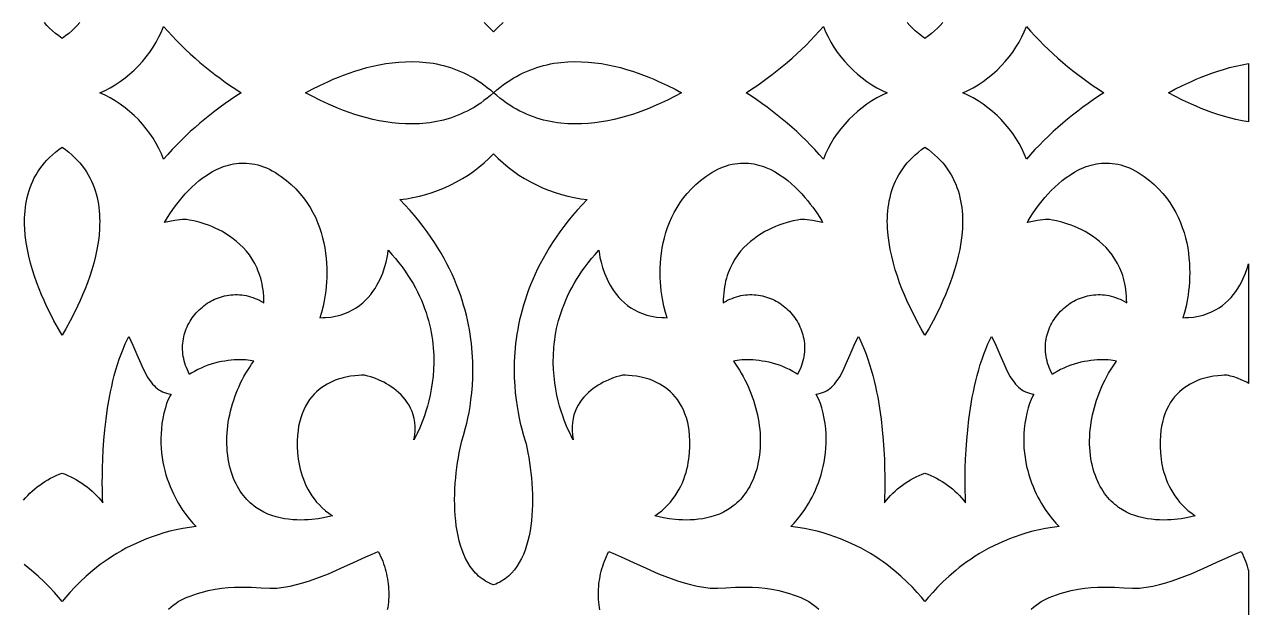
# Model space of a CAD drawing. Extents: x -350 to 350, y -780 to 780.
# Drawn here: x -3.5 to 110, y -47.7 to 6.3 of the extents above; entities that cross this region are included whole.
import ezdxf

# ---------------------------------------------------------------- set-up
doc = ezdxf.new("R2010")
doc.units = 0
doc.layers.add('LAYER_1', color=18, linetype='CONTINUOUS')

msp = doc.modelspace()

# ---------------------------------------------------------------- linework, layer by layer
at = {"layer": 'LAYER_1'}
for points in [[(1.64, 6.5), (1.41, 6.24), (1.16, 5.99), (0.9, 5.74), (0.62, 5.5), (0.32, 5.27), (0, 5.04), (-0.32, 5.27), (-0.62, 5.5), (-0.9, 5.74), (-1.16, 5.99), (-1.41, 6.24), (-1.64, 6.5)], [(40.88, 6.5), (40.43, 6.09), (40, 5.66), (39.57, 6.09), (39.12, 6.5)], [(81.65, 6.5), (81.41, 6.24), (81.17, 5.99), (80.9, 5.74), (80.62, 5.5), (80.32, 5.27), (80, 5.04), (79.68, 5.27), (79.39, 5.5), (79.1, 5.74), (78.84, 5.99), (78.59, 6.24), (78.36, 6.5)], [(-3.58, -37.76), (-3.39, -37.54), (-3.19, -37.32), (-2.98, -37.11), (-2.77, -36.91), (-2.54, -36.71), (-2.31, -36.53), (-2.08, -36.35), (-1.83, -36.18), (-1.59, -36.02), (-1.33, -35.86), (-1.07, -35.72), (-0.81, -35.59), (-0.54, -35.47), (-0.27, -35.36), (0, -35.25), (0.27, -35.36), (0.54, -35.47), (0.81, -35.59), (1.07, -35.72), (1.33, -35.86), (1.59, -36.02), (1.83, -36.18), (2.08, -36.35), (2.31, -36.53), (2.54, -36.71), (2.77, -36.91), (2.98, -37.11), (3.19, -37.32), (3.39, -37.54), (3.58, -37.76), (3.76, -37.99), (3.75, -37.59), (3.73, -36.74), (3.72, -36.16), (3.73, -35.5), (3.74, -34.76), (3.77, -33.96), (3.81, -33.09), (3.87, -32.18), (3.96, -31.23), (4.07, -30.25), (4.21, -29.24), (4.39, -28.22), (4.49, -27.71), (4.6, -27.21), (4.71, -26.7), (4.84, -26.19), (4.98, -25.69), (5.13, -25.19), (5.29, -24.7), (5.46, -24.22), (5.65, -23.75), (5.84, -23.28), (6.05, -22.83), (6.17, -22.59), (6.37, -22.98), (6.57, -23.39), (6.93, -24.24), (7.3, -25.1), (7.49, -25.52), (7.69, -25.93), (7.9, -26.31), (8.14, -26.67), (8.26, -26.83), (8.39, -26.99), (8.53, -27.14), (8.67, -27.28), (8.82, -27.4), (8.98, -27.52), (9.14, -27.62), (9.32, -27.71), (9.5, -27.79), (9.69, -27.85), (9.89, -27.89), (10.11, -27.92), (10.01, -28.09), (9.84, -28.44), (9.69, -28.81), (9.57, -29.2), (9.44, -29.69), (9.34, -30.18), (9.26, -30.66), (9.2, -31.13), (9.17, -31.6), (9.15, -32.05), (9.16, -32.5), (9.18, -32.94), (9.22, -33.38), (9.27, -33.8), (9.34, -34.22), (9.43, -34.62), (9.52, -35.01), (9.63, -35.4), (9.75, -35.77), (9.88, -36.14), (10.02, -36.49), (10.16, -36.83), (10.32, -37.16), (10.47, -37.47), (10.64, -37.78), (10.8, -38.07), (11.14, -38.61), (11.48, -39.09), (11.81, -39.52), (12.13, -39.89), (12.43, -40.19), (11.8, -40.28), (11.18, -40.38), (10.58, -40.5), (10, -40.64), (9.43, -40.79), (8.89, -40.96), (8.35, -41.14), (7.83, -41.34), (7.33, -41.54), (6.85, -41.76), (6.38, -41.98), (5.92, -42.21), (5.49, -42.45), (5.06, -42.7), (4.66, -42.95), (4.26, -43.21), (3.89, -43.47), (3.53, -43.73), (3.18, -44), (2.85, -44.26), (2.23, -44.79), (1.67, -45.31), (1.17, -45.82), (0.72, -46.3), (0.33, -46.75), (0, -47.16), (-0.33, -46.75), (-0.72, -46.3), (-1.17, -45.82), (-1.67, -45.31), (-2.23, -44.79), (-2.85, -44.26), (-3.18, -44), (-3.53, -43.73)], [(9.85, -47.86), (10.07, -47.67), (10.3, -47.49), (10.53, -47.32), (10.76, -47.16), (11.01, -47.02), (11.26, -46.89), (11.51, -46.78), (11.86, -46.64), (12.21, -46.52), (12.55, -46.41), (12.89, -46.3), (13.22, -46.22), (13.55, -46.14), (14.19, -46.01), (14.82, -45.92), (15.41, -45.86), (15.99, -45.82), (16.54, -45.81), (17.06, -45.82), (17.56, -45.83), (18.47, -45.88), (19.25, -45.91), (19.59, -45.91), (19.9, -45.9), (20.52, -45.82), (21.13, -45.71), (21.73, -45.58), (22.33, -45.41), (22.93, -45.23), (23.52, -45.02), (24.11, -44.8), (24.69, -44.57), (25.85, -44.06), (27.01, -43.54), (28.16, -43.02), (28.74, -42.77), (29.31, -42.52), (29.43, -42.74), (29.53, -42.97), (29.63, -43.19), (29.72, -43.42), (29.8, -43.65), (29.88, -43.88), (29.95, -44.11), (30.02, -44.34), (30.07, -44.58), (30.12, -44.81), (30.17, -45.05), (30.2, -45.29), (30.23, -45.53), (30.25, -45.77), (30.27, -46.01), (30.28, -46.25), (30.28, -46.49), (30.28, -46.73), (30.26, -46.97), (30.25, -47.21), (30.22, -47.45), (30.19, -47.69), (30.15, -47.93)], [(49.85, -47.93), (49.81, -47.69), (49.78, -47.45), (49.76, -47.21), (49.74, -46.97), (49.73, -46.73), (49.72, -46.49), (49.72, -46.25), (49.73, -46.01), (49.75, -45.77), (49.77, -45.53), (49.8, -45.29), (49.84, -45.05), (49.88, -44.81), (49.93, -44.58), (49.99, -44.34), (50.05, -44.11), (50.12, -43.88), (50.2, -43.65), (50.28, -43.42), (50.37, -43.19), (50.47, -42.97), (50.58, -42.74), (50.69, -42.52), (51.27, -42.77), (51.84, -43.02), (52.99, -43.54), (54.15, -44.06), (55.31, -44.57), (55.89, -44.8), (56.48, -45.02), (57.07, -45.23), (57.67, -45.41), (58.27, -45.58), (58.87, -45.71), (59.49, -45.82), (60.1, -45.9), (60.41, -45.91), (60.75, -45.91), (61.53, -45.88), (62.44, -45.83), (62.94, -45.82), (63.46, -45.81), (64.01, -45.82), (64.59, -45.86), (65.19, -45.92), (65.81, -46.01), (66.45, -46.14), (66.78, -46.22), (67.11, -46.3), (67.45, -46.41), (67.79, -46.52), (68.14, -46.64), (68.49, -46.78), (68.75, -46.89), (68.99, -47.02), (69.24, -47.16), (69.47, -47.32), (69.7, -47.49), (69.93, -47.67), (70.15, -47.86)], [(89.86, -47.86), (90.07, -47.67), (90.3, -47.49), (90.53, -47.32), (90.77, -47.16), (91.01, -47.02), (91.26, -46.89), (91.51, -46.78), (91.86, -46.64), (92.21, -46.52), (92.55, -46.41), (92.89, -46.3), (93.22, -46.22), (93.55, -46.14), (94.2, -46.01), (94.82, -45.92), (95.42, -45.86), (95.99, -45.82), (96.54, -45.81), (97.07, -45.82), (97.56, -45.83), (98.47, -45.88), (99.25, -45.91), (99.59, -45.91), (99.9, -45.9), (100.52, -45.82), (101.13, -45.71), (101.74, -45.58), (102.34, -45.41), (102.93, -45.23), (103.52, -45.02), (104.11, -44.8), (104.69, -44.57), (105.86, -44.06), (107.01, -43.54), (108.16, -43.02), (108.74, -42.77), (109.32, -42.52), (109.43, -42.74), (109.53, -42.97), (109.63, -43.19), (109.72, -43.42), (109.81, -43.65), (109.88, -43.88), (109.95, -44.11), (110, -44.28), (110, -48.6)]]:
    msp.add_lwpolyline(points, dxfattribs=at)
for points in [[(9.8, 5.71), (10.2, 5.27), (10.61, 4.84), (11.03, 4.42), (11.45, 4.01), (11.88, 3.6), (12.33, 3.21), (12.77, 2.82), (13.23, 2.44), (13.69, 2.06), (14.16, 1.7), (14.64, 1.34), (15.12, 0.99), (15.6, 0.65), (16.1, 0.32), (16.6, 0), (16.1, -0.32), (15.6, -0.65), (15.12, -0.99), (14.64, -1.34), (14.16, -1.7), (13.69, -2.06), (13.23, -2.44), (12.77, -2.82), (12.33, -3.21), (11.88, -3.6), (11.45, -4.01), (11.03, -4.42), (10.61, -4.84), (10.2, -5.27), (9.8, -5.71), (9.41, -6.15), (9.21, -5.65), (8.98, -5.17), (8.73, -4.69), (8.44, -4.22), (8.13, -3.77), (7.8, -3.33), (7.45, -2.9), (7.07, -2.49), (6.68, -2.1), (6.26, -1.73), (5.83, -1.38), (5.39, -1.05), (4.93, -0.75), (4.46, -0.47), (3.98, -0.22), (3.49, 0), (3.98, 0.22), (4.46, 0.47), (4.93, 0.75), (5.39, 1.05), (5.83, 1.38), (6.26, 1.73), (6.68, 2.1), (7.07, 2.49), (7.45, 2.9), (7.8, 3.33), (8.13, 3.77), (8.44, 4.22), (8.73, 4.69), (8.98, 5.17), (9.21, 5.65), (9.41, 6.15)], [(70.79, 5.65), (71.02, 5.17), (71.28, 4.69), (71.56, 4.22), (71.87, 3.77), (72.2, 3.33), (72.56, 2.9), (72.93, 2.49), (73.33, 2.1), (73.74, 1.73), (74.17, 1.38), (74.61, 1.05), (75.07, 0.75), (75.54, 0.47), (76.02, 0.22), (76.51, 0), (76.02, -0.22), (75.54, -0.47), (75.07, -0.75), (74.61, -1.05), (74.17, -1.38), (73.74, -1.73), (73.33, -2.1), (72.93, -2.49), (72.56, -2.9), (72.2, -3.33), (71.87, -3.77), (71.56, -4.22), (71.28, -4.69), (71.02, -5.17), (70.79, -5.65), (70.6, -6.15), (70.2, -5.71), (69.8, -5.27), (69.39, -4.84), (68.98, -4.42), (68.55, -4.01), (68.12, -3.6), (67.68, -3.21), (67.23, -2.82), (66.77, -2.44), (66.31, -2.06), (65.84, -1.7), (65.37, -1.34), (64.89, -0.99), (64.4, -0.65), (63.91, -0.32), (63.41, 0), (63.91, 0.32), (64.4, 0.65), (64.89, 0.99), (65.37, 1.34), (65.84, 1.7), (66.31, 2.06), (66.77, 2.44), (67.23, 2.82), (67.68, 3.21), (68.12, 3.6), (68.55, 4.01), (68.98, 4.42), (69.39, 4.84), (69.8, 5.27), (70.2, 5.71), (70.6, 6.15)], [(89.8, 5.71), (90.2, 5.27), (90.61, 4.84), (91.03, 4.42), (91.45, 4.01), (91.89, 3.6), (92.33, 3.21), (92.78, 2.82), (93.23, 2.44), (93.69, 2.06), (94.16, 1.7), (94.64, 1.34), (95.12, 0.99), (95.61, 0.65), (96.1, 0.32), (96.6, 0), (96.1, -0.32), (95.61, -0.65), (95.12, -0.99), (94.64, -1.34), (94.16, -1.7), (93.69, -2.06), (93.23, -2.44), (92.78, -2.82), (92.33, -3.21), (91.89, -3.6), (91.45, -4.01), (91.03, -4.42), (90.61, -4.84), (90.2, -5.27), (89.8, -5.71), (89.41, -6.15), (89.21, -5.65), (88.98, -5.17), (88.73, -4.69), (88.44, -4.22), (88.14, -3.77), (87.8, -3.33), (87.45, -2.9), (87.07, -2.49), (86.68, -2.1), (86.26, -1.73), (85.84, -1.38), (85.39, -1.05), (84.93, -0.75), (84.46, -0.47), (83.98, -0.22), (83.5, 0), (83.98, 0.22), (84.46, 0.47), (84.93, 0.75), (85.39, 1.05), (85.84, 1.38), (86.26, 1.73), (86.68, 2.1), (87.07, 2.49), (87.45, 2.9), (87.8, 3.33), (88.14, 3.77), (88.44, 4.22), (88.73, 4.69), (88.98, 5.17), (89.21, 5.65), (89.41, 6.15)], [(33.12, 2.87), (33.76, 2.82), (34.08, 2.78), (34.4, 2.73), (34.72, 2.67), (35.04, 2.6), (35.36, 2.53), (35.68, 2.44), (36, 2.34), (36.31, 2.23), (36.63, 2.11), (36.95, 1.98), (37.26, 1.84), (37.57, 1.69), (37.88, 1.52), (38.19, 1.35), (38.5, 1.15), (38.81, 0.95), (39.11, 0.73), (39.41, 0.5), (39.71, 0.26), (40, 0), (40.3, 0.26), (40.59, 0.5), (40.89, 0.73), (41.2, 0.95), (41.5, 1.15), (41.81, 1.35), (42.12, 1.52), (42.43, 1.69), (42.74, 1.84), (43.06, 1.98), (43.37, 2.11), (43.69, 2.23), (44.01, 2.34), (44.33, 2.44), (44.64, 2.53), (44.96, 2.6), (45.28, 2.67), (45.6, 2.73), (45.93, 2.78), (46.25, 2.82), (46.88, 2.87), (47.52, 2.89), (48.15, 2.88), (48.78, 2.85), (49.39, 2.78), (50, 2.7), (50.6, 2.59), (51.19, 2.47), (51.76, 2.33), (52.32, 2.17), (52.87, 2), (53.4, 1.82), (53.9, 1.64), (54.39, 1.45), (54.86, 1.25), (55.31, 1.06), (56.12, 0.68), (56.83, 0.32), (57.42, 0), (56.83, -0.32), (56.12, -0.68), (55.31, -1.06), (54.86, -1.25), (54.39, -1.45), (53.9, -1.64), (53.4, -1.82), (52.87, -2), (52.32, -2.17), (51.76, -2.33), (51.19, -2.47), (50.6, -2.59), (50, -2.7), (49.39, -2.78), (48.78, -2.85), (48.15, -2.88), (47.52, -2.89), (46.88, -2.87), (46.25, -2.82), (45.93, -2.78), (45.6, -2.73), (45.28, -2.67), (44.96, -2.6), (44.64, -2.53), (44.33, -2.44), (44.01, -2.34), (43.69, -2.23), (43.37, -2.11), (43.06, -1.98), (42.74, -1.84), (42.43, -1.69), (42.12, -1.52), (41.81, -1.35), (41.5, -1.15), (41.2, -0.95), (40.89, -0.73), (40.59, -0.5), (40.3, -0.26), (40, 0), (39.71, -0.26), (39.41, -0.5), (39.11, -0.73), (38.81, -0.95), (38.5, -1.15), (38.19, -1.35), (37.88, -1.52), (37.57, -1.69), (37.26, -1.84), (36.95, -1.98), (36.63, -2.11), (36.31, -2.23), (36, -2.34), (35.68, -2.44), (35.36, -2.53), (35.04, -2.6), (34.72, -2.67), (34.4, -2.73), (34.08, -2.78), (33.76, -2.82), (33.12, -2.87), (32.48, -2.89), (31.85, -2.88), (31.23, -2.85), (30.61, -2.78), (30, -2.7), (29.4, -2.59), (28.81, -2.47), (28.24, -2.33), (27.68, -2.17), (27.13, -2), (26.61, -1.82), (26.1, -1.64), (25.61, -1.45), (25.14, -1.25), (24.7, -1.06), (23.88, -0.68), (23.17, -0.32), (22.58, 0), (23.17, 0.32), (23.88, 0.68), (24.7, 1.06), (25.14, 1.25), (25.61, 1.45), (26.1, 1.64), (26.61, 1.82), (27.13, 2), (27.68, 2.17), (28.24, 2.33), (28.81, 2.47), (29.4, 2.59), (30, 2.7), (30.61, 2.78), (31.23, 2.85), (31.85, 2.88), (32.48, 2.89)], [(110, -2.7), (109.4, -2.59), (108.82, -2.47), (108.24, -2.33), (107.68, -2.17), (107.14, -2), (106.61, -1.82), (106.1, -1.64), (105.61, -1.45), (105.14, -1.25), (104.7, -1.06), (103.88, -0.68), (103.17, -0.32), (102.59, 0), (103.17, 0.32), (103.88, 0.68), (104.7, 1.06), (105.14, 1.25), (105.61, 1.45), (106.1, 1.64), (106.61, 1.82), (107.14, 2), (107.68, 2.17), (108.24, 2.33), (108.82, 2.47), (109.4, 2.59), (110, 2.7)], [(0.32, -5.27), (0.62, -5.5), (0.9, -5.74), (1.16, -5.99), (1.41, -6.24), (1.64, -6.5), (1.86, -6.77), (2.06, -7.04), (2.25, -7.32), (2.42, -7.6), (2.58, -7.89), (2.72, -8.18), (2.85, -8.47), (2.97, -8.77), (3.07, -9.07), (3.16, -9.38), (3.24, -9.69), (3.31, -10), (3.37, -10.32), (3.41, -10.63), (3.44, -10.95), (3.47, -11.27), (3.48, -11.6), (3.49, -11.92), (3.48, -12.24), (3.47, -12.57), (3.42, -13.22), (3.33, -13.86), (3.22, -14.51), (3.09, -15.15), (2.93, -15.78), (2.75, -16.4), (2.56, -17), (2.35, -17.6), (2.13, -18.17), (1.9, -18.73), (1.67, -19.26), (1.44, -19.77), (1.21, -20.25), (0.76, -21.13), (0.35, -21.88), (0, -22.47), (-0.35, -21.88), (-0.76, -21.13), (-1.21, -20.25), (-1.44, -19.77), (-1.67, -19.26), (-1.9, -18.73), (-2.13, -18.17), (-2.35, -17.6), (-2.56, -17), (-2.75, -16.4), (-2.93, -15.78), (-3.09, -15.15), (-3.22, -14.51), (-3.33, -13.86), (-3.42, -13.22), (-3.47, -12.57), (-3.48, -12.24), (-3.49, -11.92), (-3.48, -11.6), (-3.47, -11.27), (-3.44, -10.95), (-3.41, -10.63), (-3.37, -10.32), (-3.31, -10), (-3.24, -9.69), (-3.16, -9.38), (-3.07, -9.07), (-2.97, -8.77), (-2.85, -8.47), (-2.72, -8.18), (-2.58, -7.89), (-2.42, -7.6), (-2.25, -7.32), (-2.06, -7.04), (-1.86, -6.77), (-1.64, -6.5), (-1.41, -6.24), (-1.16, -5.99), (-0.9, -5.74), (-0.62, -5.5), (-0.32, -5.27), (0, -5.04)], [(40.43, -6.09), (40.88, -6.5), (41.35, -6.9), (41.84, -7.27), (42.35, -7.62), (42.88, -7.95), (43.42, -8.26), (43.97, -8.54), (44.54, -8.8), (45.11, -9.04), (45.7, -9.25), (46.29, -9.43), (46.88, -9.59), (47.48, -9.72), (48.08, -9.82), (48.69, -9.89), (48.21, -10.39), (47.76, -10.89), (47.33, -11.38), (46.92, -11.88), (46.53, -12.38), (46.16, -12.88), (45.81, -13.38), (45.48, -13.87), (45.17, -14.37), (44.87, -14.86), (44.59, -15.35), (44.33, -15.85), (44.08, -16.33), (43.85, -16.82), (43.63, -17.3), (43.43, -17.79), (43.25, -18.26), (43.08, -18.74), (42.92, -19.21), (42.77, -19.68), (42.64, -20.14), (42.52, -20.6), (42.42, -21.05), (42.32, -21.5), (42.24, -21.95), (42.16, -22.38), (42.1, -22.82), (42.05, -23.25), (41.97, -24.08), (41.92, -24.89), (41.91, -25.67), (41.92, -26.42), (41.96, -27.13), (42.02, -27.82), (42.09, -28.46), (42.18, -29.07), (42.27, -29.63), (42.38, -30.15), (42.48, -30.63), (42.59, -31.06), (42.78, -31.76), (42.93, -32.26), (43.01, -32.52), (43.19, -33.37), (43.27, -33.81), (43.34, -34.27), (43.4, -34.74), (43.46, -35.22), (43.51, -35.7), (43.55, -36.19), (43.58, -36.69), (43.6, -37.19), (43.61, -37.68), (43.61, -38.18), (43.59, -38.68), (43.56, -39.17), (43.52, -39.66), (43.46, -40.14), (43.39, -40.61), (43.3, -41.07), (43.19, -41.52), (43.07, -41.96), (42.93, -42.38), (42.77, -42.78), (42.59, -43.17), (42.39, -43.54), (42.17, -43.89), (41.93, -44.21), (41.67, -44.51), (41.53, -44.65), (41.38, -44.79), (41.23, -44.92), (41.07, -45.04), (40.91, -45.15), (40.74, -45.25), (40.57, -45.35), (40.38, -45.44), (40.2, -45.53), (40, -45.6), (39.81, -45.53), (39.62, -45.44), (39.44, -45.35), (39.26, -45.25), (39.09, -45.15), (38.93, -45.04), (38.77, -44.92), (38.62, -44.79), (38.48, -44.65), (38.34, -44.51), (38.07, -44.21), (37.83, -43.89), (37.61, -43.54), (37.41, -43.17), (37.24, -42.78), (37.08, -42.38), (36.93, -41.96), (36.81, -41.52), (36.71, -41.07), (36.62, -40.61), (36.54, -40.14), (36.49, -39.66), (36.44, -39.17), (36.41, -38.68), (36.4, -38.18), (36.39, -37.68), (36.4, -37.19), (36.42, -36.69), (36.45, -36.19), (36.49, -35.7), (36.54, -35.22), (36.6, -34.74), (36.66, -34.27), (36.74, -33.81), (36.82, -33.37), (36.99, -32.52), (37.07, -32.26), (37.22, -31.76), (37.41, -31.06), (37.52, -30.63), (37.63, -30.15), (37.73, -29.63), (37.83, -29.07), (37.91, -28.46), (37.99, -27.82), (38.04, -27.13), (38.08, -26.42), (38.09, -25.67), (38.08, -24.89), (38.03, -24.08), (37.95, -23.25), (37.9, -22.82), (37.84, -22.38), (37.76, -21.95), (37.68, -21.5), (37.59, -21.05), (37.48, -20.6), (37.36, -20.14), (37.23, -19.68), (37.08, -19.21), (36.93, -18.74), (36.76, -18.26), (36.57, -17.79), (36.37, -17.3), (36.15, -16.82), (35.92, -16.33), (35.68, -15.85), (35.41, -15.35), (35.13, -14.86), (34.84, -14.37), (34.52, -13.87), (34.19, -13.38), (33.84, -12.88), (33.47, -12.38), (33.08, -11.88), (32.67, -11.38), (32.24, -10.89), (31.79, -10.39), (31.32, -9.89), (31.92, -9.82), (32.52, -9.72), (33.12, -9.59), (33.71, -9.43), (34.3, -9.25), (34.89, -9.04), (35.46, -8.8), (36.03, -8.54), (36.58, -8.26), (37.12, -7.95), (37.65, -7.62), (38.16, -7.27), (38.65, -6.9), (39.12, -6.5), (39.57, -6.09), (40, -5.66)], [(80.32, -5.27), (80.62, -5.5), (80.9, -5.74), (81.17, -5.99), (81.41, -6.24), (81.65, -6.5), (81.86, -6.77), (82.06, -7.04), (82.25, -7.32), (82.42, -7.6), (82.58, -7.89), (82.72, -8.18), (82.85, -8.47), (82.97, -8.77), (83.07, -9.07), (83.16, -9.38), (83.24, -9.69), (83.31, -10), (83.37, -10.32), (83.41, -10.63), (83.45, -10.95), (83.47, -11.27), (83.48, -11.6), (83.49, -11.92), (83.48, -12.24), (83.47, -12.57), (83.42, -13.22), (83.34, -13.86), (83.22, -14.51), (83.09, -15.15), (82.93, -15.78), (82.75, -16.4), (82.56, -17), (82.35, -17.6), (82.13, -18.17), (81.9, -18.73), (81.67, -19.26), (81.44, -19.77), (81.21, -20.25), (80.76, -21.13), (80.35, -21.88), (80, -22.47), (79.65, -21.88), (79.24, -21.13), (78.8, -20.25), (78.56, -19.77), (78.33, -19.26), (78.1, -18.73), (77.87, -18.17), (77.65, -17.6), (77.45, -17), (77.25, -16.4), (77.07, -15.78), (76.92, -15.15), (76.78, -14.51), (76.67, -13.86), (76.59, -13.22), (76.53, -12.57), (76.52, -12.24), (76.51, -11.92), (76.52, -11.6), (76.53, -11.27), (76.56, -10.95), (76.59, -10.63), (76.64, -10.32), (76.69, -10), (76.76, -9.69), (76.84, -9.38), (76.93, -9.07), (77.03, -8.77), (77.15, -8.47), (77.28, -8.18), (77.42, -7.89), (77.58, -7.6), (77.75, -7.32), (77.94, -7.04), (78.14, -6.77), (78.36, -6.5), (78.59, -6.24), (78.84, -5.99), (79.1, -5.74), (79.39, -5.5), (79.68, -5.27), (80, -5.04)], [(17.11, -6.52), (17.37, -6.54), (17.62, -6.58), (17.88, -6.62), (18.14, -6.69), (18.41, -6.76), (18.68, -6.86), (18.94, -6.96), (19.22, -7.09), (19.49, -7.23), (19.77, -7.38), (20.04, -7.56), (20.32, -7.75), (20.57, -7.93), (20.8, -8.12), (21.03, -8.31), (21.25, -8.5), (21.66, -8.9), (22.04, -9.32), (22.39, -9.74), (22.7, -10.18), (22.99, -10.63), (23.25, -11.08), (23.48, -11.54), (23.68, -12.01), (23.86, -12.48), (24.02, -12.96), (24.15, -13.43), (24.26, -13.91), (24.35, -14.38), (24.43, -14.85), (24.48, -15.32), (24.52, -15.78), (24.54, -16.24), (24.54, -16.68), (24.54, -17.12), (24.52, -17.54), (24.49, -17.95), (24.45, -18.35), (24.4, -18.73), (24.34, -19.1), (24.28, -19.44), (24.21, -19.77), (24.06, -20.35), (23.9, -20.85), (24.16, -20.84), (24.42, -20.83), (24.9, -20.78), (25.36, -20.71), (25.79, -20.6), (26.2, -20.46), (26.58, -20.31), (26.93, -20.12), (27.27, -19.92), (27.58, -19.7), (27.87, -19.47), (28.13, -19.22), (28.38, -18.96), (28.61, -18.69), (28.82, -18.41), (29.01, -18.13), (29.18, -17.84), (29.34, -17.56), (29.48, -17.27), (29.6, -16.99), (29.72, -16.71), (29.9, -16.18), (30.04, -15.7), (30.13, -15.28), (30.19, -14.95), (30.24, -14.59), (30.58, -14.98), (30.91, -15.37), (31.22, -15.75), (31.52, -16.14), (31.8, -16.53), (32.06, -16.92), (32.31, -17.3), (32.54, -17.69), (32.75, -18.08), (32.95, -18.46), (33.14, -18.85), (33.31, -19.23), (33.46, -19.61), (33.61, -19.99), (33.74, -20.36), (33.86, -20.74), (33.97, -21.11), (34.06, -21.48), (34.15, -21.85), (34.22, -22.21), (34.28, -22.57), (34.34, -22.93), (34.38, -23.28), (34.41, -23.63), (34.45, -24.32), (34.46, -24.99), (34.44, -25.64), (34.39, -26.27), (34.32, -26.87), (34.23, -27.46), (34.12, -28.01), (34, -28.54), (33.87, -29.04), (33.73, -29.51), (33.59, -29.95), (33.44, -30.35), (33.16, -31.04), (32.92, -31.59), (32.73, -31.96), (32.62, -32.15), (32.69, -31.72), (32.72, -31.31), (32.72, -30.92), (32.69, -30.55), (32.63, -30.19), (32.55, -29.86), (32.44, -29.54), (32.31, -29.24), (32.17, -28.96), (32, -28.69), (31.82, -28.44), (31.63, -28.2), (31.42, -27.98), (31.2, -27.78), (30.98, -27.59), (30.75, -27.41), (30.52, -27.25), (30.29, -27.1), (30.06, -26.96), (29.83, -26.83), (29.39, -26.62), (28.98, -26.46), (28.63, -26.33), (28.34, -26.25), (28.14, -26.2), (28.03, -26.18), (27.75, -26.18), (27.48, -26.19), (27.14, -26.22), (26.74, -26.27), (26.3, -26.35), (26.07, -26.41), (25.83, -26.47), (25.58, -26.55), (25.33, -26.64), (25.08, -26.75), (24.83, -26.87), (24.58, -27), (24.33, -27.15), (24.08, -27.32), (23.84, -27.5), (23.6, -27.71), (23.37, -27.93), (23.15, -28.17), (22.94, -28.44), (22.75, -28.73), (22.57, -29.04), (22.4, -29.38), (22.25, -29.74), (22.12, -30.13), (22, -30.55), (21.93, -30.89), (21.87, -31.29), (21.82, -31.75), (21.8, -32.25), (21.8, -32.79), (21.83, -33.36), (21.85, -33.66), (21.89, -33.96), (21.94, -34.27), (22, -34.58), (22.07, -34.89), (22.16, -35.2), (22.25, -35.51), (22.37, -35.82), (22.49, -36.14), (22.63, -36.45), (22.79, -36.75), (22.97, -37.05), (23.16, -37.35), (23.37, -37.64), (23.6, -37.93), (23.85, -38.2), (24.12, -38.47), (24.41, -38.73), (24.72, -38.97), (25.06, -39.21), (24.64, -39.31), (24.24, -39.39), (23.74, -39.48), (23.14, -39.55), (22.82, -39.57), (22.48, -39.59), (22.12, -39.6), (21.76, -39.59), (21.38, -39.57), (21, -39.53), (20.62, -39.48), (20.23, -39.4), (19.84, -39.3), (19.45, -39.18), (19.07, -39.04), (18.69, -38.86), (18.32, -38.66), (17.96, -38.42), (17.78, -38.29), (17.61, -38.16), (17.44, -38.01), (17.28, -37.85), (17.12, -37.69), (16.96, -37.51), (16.81, -37.33), (16.66, -37.13), (16.52, -36.93), (16.39, -36.71), (16.26, -36.49), (16.13, -36.25), (16.01, -36.01), (15.9, -35.75), (15.8, -35.48), (15.7, -35.19), (15.61, -34.88), (15.52, -34.56), (15.45, -34.24), (15.39, -33.91), (15.35, -33.58), (15.31, -33.24), (15.29, -32.91), (15.27, -32.57), (15.27, -32.23), (15.28, -31.89), (15.3, -31.55), (15.33, -31.21), (15.37, -30.86), (15.41, -30.52), (15.47, -30.18), (15.54, -29.84), (15.62, -29.5), (15.71, -29.16), (15.8, -28.83), (15.91, -28.5), (16.02, -28.17), (16.14, -27.84), (16.27, -27.52), (16.41, -27.21), (16.55, -26.89), (16.7, -26.59), (16.86, -26.29), (17.03, -25.99), (17.21, -25.7), (17.39, -25.42), (17.57, -25.15), (17.77, -24.88), (17.6, -24.84), (17.42, -24.81), (17.21, -24.78), (16.99, -24.76), (16.76, -24.75), (16.5, -24.74), (16.24, -24.75), (15.96, -24.76), (15.68, -24.78), (15.38, -24.81), (15.08, -24.86), (14.77, -24.91), (14.46, -24.98), (14.14, -25.06), (13.82, -25.15), (13.51, -25.25), (13.19, -25.37), (12.88, -25.51), (12.57, -25.65), (12.26, -25.82), (11.96, -26), (11.82, -26.1), (11.71, -25.89), (11.61, -25.68), (11.52, -25.47), (11.44, -25.26), (11.37, -25.05), (11.31, -24.84), (11.27, -24.64), (11.23, -24.43), (11.2, -24.22), (11.18, -24.01), (11.17, -23.81), (11.16, -23.61), (11.17, -23.41), (11.18, -23.21), (11.21, -23.01), (11.24, -22.81), (11.28, -22.62), (11.33, -22.43), (11.38, -22.24), (11.44, -22.05), (11.51, -21.87), (11.59, -21.69), (11.67, -21.52), (11.77, -21.34), (11.86, -21.18), (11.97, -21.01), (12.07, -20.85), (12.19, -20.69), (12.31, -20.54), (12.44, -20.4), (12.57, -20.25), (12.71, -20.12), (12.85, -19.98), (13, -19.86), (13.15, -19.74), (13.3, -19.62), (13.46, -19.51), (13.63, -19.41), (13.79, -19.31), (13.97, -19.22), (14.14, -19.14), (14.32, -19.06), (14.5, -18.99), (14.69, -18.93), (14.87, -18.87), (15.06, -18.82), (15.26, -18.78), (15.45, -18.75), (15.65, -18.73), (15.85, -18.71), (16.05, -18.7), (16.25, -18.7), (16.45, -18.71), (16.65, -18.73), (16.86, -18.76), (17.06, -18.8), (17.27, -18.85), (17.47, -18.9), (17.68, -18.97), (17.89, -19.05), (18.09, -19.13), (18.3, -19.23), (18.5, -19.34), (18.71, -19.46), (18.7, -19.14), (18.69, -18.84), (18.66, -18.55), (18.63, -18.26), (18.59, -17.98), (18.54, -17.71), (18.48, -17.45), (18.41, -17.19), (18.34, -16.94), (18.25, -16.7), (18.16, -16.47), (18.07, -16.24), (17.86, -15.81), (17.62, -15.41), (17.36, -15.03), (17.09, -14.68), (16.8, -14.35), (16.49, -14.05), (16.18, -13.77), (15.86, -13.52), (15.53, -13.28), (15.19, -13.07), (14.86, -12.87), (14.53, -12.7), (14.2, -12.54), (13.87, -12.4), (13.56, -12.28), (13.26, -12.17), (12.7, -11.99), (12.21, -11.87), (11.82, -11.79), (11.54, -11.75), (11.4, -11.74), (11.16, -11.75), (10.92, -11.76), (10.44, -11.83), (9.97, -11.92), (9.49, -12.02), (9.58, -11.87), (9.76, -11.56), (10.04, -11.13), (10.41, -10.6), (10.63, -10.31), (10.87, -10.01), (11.13, -9.7), (11.41, -9.38), (11.71, -9.06), (12.03, -8.75), (12.37, -8.44), (12.72, -8.14), (13.09, -7.86), (13.48, -7.59), (13.89, -7.34), (14.31, -7.12), (14.74, -6.93), (14.96, -6.84), (15.19, -6.77), (15.42, -6.7), (15.65, -6.64), (15.89, -6.59), (16.13, -6.56), (16.37, -6.53), (16.61, -6.51), (16.86, -6.51)], [(63.39, -6.51), (63.63, -6.53), (63.88, -6.56), (64.12, -6.59), (64.35, -6.64), (64.58, -6.7), (64.81, -6.77), (65.04, -6.84), (65.26, -6.93), (65.7, -7.12), (66.12, -7.34), (66.52, -7.59), (66.91, -7.86), (67.28, -8.14), (67.63, -8.44), (67.97, -8.75), (68.29, -9.06), (68.59, -9.38), (68.87, -9.7), (69.13, -10.01), (69.37, -10.31), (69.59, -10.6), (69.96, -11.13), (70.24, -11.56), (70.43, -11.87), (70.51, -12.02), (70.03, -11.92), (69.56, -11.83), (69.08, -11.76), (68.84, -11.75), (68.6, -11.74), (68.46, -11.75), (68.18, -11.79), (67.79, -11.87), (67.31, -11.99), (66.74, -12.17), (66.44, -12.28), (66.13, -12.4), (65.81, -12.54), (65.48, -12.7), (65.14, -12.87), (64.81, -13.07), (64.48, -13.28), (64.15, -13.52), (63.82, -13.77), (63.51, -14.05), (63.2, -14.35), (62.91, -14.68), (62.64, -15.03), (62.38, -15.41), (62.15, -15.81), (61.93, -16.24), (61.84, -16.47), (61.75, -16.7), (61.67, -16.94), (61.59, -17.19), (61.52, -17.45), (61.47, -17.71), (61.41, -17.98), (61.37, -18.26), (61.34, -18.55), (61.31, -18.84), (61.3, -19.14), (61.3, -19.46), (61.5, -19.34), (61.7, -19.23), (61.91, -19.13), (62.12, -19.05), (62.32, -18.97), (62.53, -18.9), (62.73, -18.85), (62.94, -18.8), (63.14, -18.76), (63.35, -18.73), (63.55, -18.71), (63.76, -18.7), (63.96, -18.7), (64.16, -18.71), (64.35, -18.73), (64.55, -18.75), (64.75, -18.78), (64.94, -18.82), (65.13, -18.87), (65.32, -18.93), (65.5, -18.99), (65.68, -19.06), (65.86, -19.14), (66.04, -19.22), (66.21, -19.31), (66.38, -19.41), (66.54, -19.51), (66.7, -19.62), (66.86, -19.74), (67.01, -19.86), (67.15, -19.98), (67.3, -20.12), (67.43, -20.25), (67.56, -20.4), (67.69, -20.54), (67.81, -20.69), (67.93, -20.85), (68.04, -21.01), (68.14, -21.18), (68.24, -21.34), (68.33, -21.52), (68.41, -21.69), (68.49, -21.87), (68.56, -22.05), (68.62, -22.24), (68.68, -22.43), (68.72, -22.62), (68.76, -22.81), (68.79, -23.01), (68.82, -23.21), (68.83, -23.41), (68.84, -23.61), (68.84, -23.81), (68.83, -24.01), (68.81, -24.22), (68.78, -24.43), (68.74, -24.64), (68.69, -24.84), (68.63, -25.05), (68.56, -25.26), (68.48, -25.47), (68.39, -25.68), (68.29, -25.89), (68.18, -26.1), (68.04, -26), (67.74, -25.82), (67.44, -25.65), (67.13, -25.51), (66.81, -25.37), (66.5, -25.25), (66.18, -25.15), (65.86, -25.06), (65.54, -24.98), (65.23, -24.91), (64.92, -24.86), (64.62, -24.81), (64.32, -24.78), (64.04, -24.76), (63.76, -24.75), (63.5, -24.74), (63.25, -24.75), (63.01, -24.76), (62.79, -24.78), (62.58, -24.81), (62.4, -24.84), (62.24, -24.88), (62.43, -25.15), (62.62, -25.42), (62.8, -25.7), (62.97, -25.99), (63.14, -26.29), (63.3, -26.59), (63.45, -26.89), (63.6, -27.21), (63.73, -27.52), (63.86, -27.84), (63.98, -28.17), (64.1, -28.5), (64.2, -28.83), (64.3, -29.16), (64.38, -29.5), (64.46, -29.84), (64.53, -30.18), (64.59, -30.52), (64.64, -30.86), (64.68, -31.21), (64.71, -31.55), (64.72, -31.89), (64.73, -32.23), (64.73, -32.57), (64.72, -32.91), (64.69, -33.24), (64.66, -33.58), (64.61, -33.91), (64.55, -34.24), (64.48, -34.56), (64.4, -34.88), (64.3, -35.19), (64.2, -35.48), (64.1, -35.75), (63.99, -36.01), (63.87, -36.25), (63.75, -36.49), (63.62, -36.71), (63.48, -36.93), (63.34, -37.13), (63.19, -37.33), (63.04, -37.51), (62.89, -37.69), (62.73, -37.85), (62.56, -38.01), (62.39, -38.16), (62.22, -38.29), (62.04, -38.42), (61.68, -38.66), (61.31, -38.86), (60.94, -39.04), (60.55, -39.18), (60.16, -39.3), (59.77, -39.4), (59.39, -39.48), (59, -39.53), (58.62, -39.57), (58.24, -39.59), (57.88, -39.6), (57.52, -39.59), (57.18, -39.57), (56.86, -39.55), (56.27, -39.48), (55.76, -39.39), (55.36, -39.31), (54.94, -39.21), (55.28, -38.97), (55.59, -38.73), (55.88, -38.47), (56.15, -38.2), (56.4, -37.93), (56.63, -37.64), (56.84, -37.35), (57.03, -37.05), (57.21, -36.75), (57.37, -36.45), (57.51, -36.14), (57.64, -35.82), (57.75, -35.51), (57.85, -35.2), (57.93, -34.89), (58, -34.58), (58.06, -34.27), (58.11, -33.96), (58.15, -33.66), (58.18, -33.36), (58.21, -32.79), (58.2, -32.25), (58.18, -31.75), (58.13, -31.29), (58.07, -30.89), (58, -30.55), (57.89, -30.13), (57.75, -29.74), (57.6, -29.38), (57.44, -29.04), (57.25, -28.73), (57.06, -28.44), (56.85, -28.17), (56.63, -27.93), (56.4, -27.71), (56.17, -27.5), (55.92, -27.32), (55.68, -27.15), (55.43, -27), (55.17, -26.87), (54.92, -26.75), (54.67, -26.64), (54.42, -26.55), (54.17, -26.47), (53.93, -26.41), (53.7, -26.35), (53.26, -26.27), (52.86, -26.22), (52.52, -26.19), (52.25, -26.18), (51.97, -26.18), (51.87, -26.2), (51.66, -26.25), (51.38, -26.33), (51.02, -26.46), (50.62, -26.62), (50.17, -26.83), (49.94, -26.96), (49.71, -27.1), (49.48, -27.25), (49.25, -27.41), (49.02, -27.59), (48.8, -27.78), (48.58, -27.98), (48.38, -28.2), (48.18, -28.44), (48, -28.69), (47.84, -28.96), (47.69, -29.24), (47.56, -29.54), (47.45, -29.86), (47.37, -30.19), (47.31, -30.55), (47.28, -30.92), (47.28, -31.31), (47.31, -31.72), (47.38, -32.15), (47.27, -31.96), (47.09, -31.59), (46.84, -31.04), (46.56, -30.35), (46.41, -29.95), (46.27, -29.51), (46.13, -29.04), (46, -28.54), (45.88, -28.01), (45.77, -27.46), (45.68, -26.87), (45.61, -26.27), (45.56, -25.64), (45.54, -24.99), (45.55, -24.32), (45.59, -23.63), (45.62, -23.28), (45.67, -22.93), (45.72, -22.57), (45.78, -22.21), (45.85, -21.85), (45.94, -21.48), (46.03, -21.11), (46.14, -20.74), (46.26, -20.36), (46.39, -19.99), (46.54, -19.61), (46.69, -19.23), (46.87, -18.85), (47.05, -18.46), (47.25, -18.08), (47.47, -17.69), (47.7, -17.3), (47.94, -16.92), (48.2, -16.53), (48.48, -16.14), (48.78, -15.75), (49.09, -15.37), (49.42, -14.98), (49.77, -14.59), (49.81, -14.95), (49.87, -15.28), (49.97, -15.7), (50.1, -16.18), (50.29, -16.71), (50.4, -16.99), (50.52, -17.27), (50.67, -17.56), (50.82, -17.84), (51, -18.13), (51.19, -18.41), (51.39, -18.69), (51.62, -18.96), (51.87, -19.22), (52.14, -19.47), (52.42, -19.7), (52.73, -19.92), (53.07, -20.12), (53.42, -20.31), (53.8, -20.46), (54.21, -20.6), (54.64, -20.71), (55.1, -20.78), (55.59, -20.83), (55.84, -20.84), (56.1, -20.85), (55.94, -20.35), (55.79, -19.77), (55.72, -19.44), (55.66, -19.1), (55.6, -18.73), (55.55, -18.35), (55.51, -17.95), (55.48, -17.54), (55.46, -17.12), (55.46, -16.68), (55.46, -16.24), (55.48, -15.78), (55.52, -15.32), (55.58, -14.85), (55.65, -14.38), (55.74, -13.91), (55.85, -13.43), (55.98, -12.96), (56.14, -12.48), (56.32, -12.01), (56.52, -11.54), (56.75, -11.08), (57.01, -10.63), (57.3, -10.18), (57.61, -9.74), (57.96, -9.32), (58.34, -8.9), (58.75, -8.5), (58.97, -8.31), (59.2, -8.12), (59.43, -7.93), (59.68, -7.75), (59.96, -7.56), (60.24, -7.38), (60.51, -7.23), (60.79, -7.09), (61.06, -6.96), (61.33, -6.86), (61.59, -6.76), (61.86, -6.69), (62.12, -6.62), (62.38, -6.58), (62.64, -6.54), (62.89, -6.52), (63.14, -6.51)], [(97.11, -6.52), (97.37, -6.54), (97.63, -6.58), (97.88, -6.62), (98.15, -6.69), (98.41, -6.76), (98.68, -6.86), (98.95, -6.96), (99.22, -7.09), (99.49, -7.23), (99.77, -7.38), (100.05, -7.56), (100.33, -7.75), (100.57, -7.93), (100.81, -8.12), (101.03, -8.31), (101.25, -8.5), (101.66, -8.9), (102.04, -9.32), (102.39, -9.74), (102.71, -10.18), (102.99, -10.63), (103.25, -11.08), (103.48, -11.54), (103.69, -12.01), (103.86, -12.48), (104.02, -12.96), (104.15, -13.43), (104.27, -13.91), (104.36, -14.38), (104.43, -14.85), (104.48, -15.32), (104.52, -15.78), (104.54, -16.24), (104.55, -16.68), (104.54, -17.12), (104.52, -17.54), (104.49, -17.95), (104.45, -18.35), (104.4, -18.73), (104.34, -19.1), (104.28, -19.44), (104.21, -19.77), (104.06, -20.35), (103.91, -20.85), (104.17, -20.84), (104.42, -20.83), (104.9, -20.78), (105.36, -20.71), (105.79, -20.6), (106.2, -20.46), (106.58, -20.31), (106.94, -20.12), (107.27, -19.92), (107.58, -19.7), (107.87, -19.47), (108.14, -19.22), (108.38, -18.96), (108.61, -18.69), (108.82, -18.41), (109.01, -18.13), (109.18, -17.84), (109.34, -17.56), (109.48, -17.27), (109.61, -16.99), (109.72, -16.71), (109.9, -16.18), (110, -15.84), (110, -26.93), (109.83, -26.83), (109.39, -26.62), (108.98, -26.46), (108.63, -26.33), (108.34, -26.25), (108.14, -26.2), (108.03, -26.18), (107.75, -26.18), (107.48, -26.19), (107.14, -26.22), (106.75, -26.27), (106.31, -26.35), (106.07, -26.41), (105.83, -26.47), (105.59, -26.55), (105.34, -26.64), (105.08, -26.75), (104.83, -26.87), (104.58, -27), (104.33, -27.15), (104.08, -27.32), (103.84, -27.5), (103.6, -27.71), (103.37, -27.93), (103.15, -28.17), (102.95, -28.44), (102.75, -28.73), (102.57, -29.04), (102.4, -29.38), (102.25, -29.74), (102.12, -30.13), (102.01, -30.55), (101.94, -30.89), (101.87, -31.29), (101.83, -31.75), (101.8, -32.25), (101.8, -32.79), (101.83, -33.36), (101.86, -33.66), (101.89, -33.96), (101.94, -34.27), (102, -34.58), (102.07, -34.89), (102.16, -35.2), (102.26, -35.51), (102.37, -35.82), (102.49, -36.14), (102.64, -36.45), (102.79, -36.75), (102.97, -37.05), (103.16, -37.35), (103.37, -37.64), (103.6, -37.93), (103.85, -38.2), (104.12, -38.47), (104.41, -38.73), (104.73, -38.97), (105.06, -39.21), (104.64, -39.31), (104.24, -39.39), (103.74, -39.48), (103.14, -39.55), (102.82, -39.57), (102.48, -39.59), (102.13, -39.6), (101.76, -39.59), (101.39, -39.57), (101, -39.53), (100.62, -39.48), (100.23, -39.4), (99.84, -39.3), (99.45, -39.18), (99.07, -39.04), (98.69, -38.86), (98.32, -38.66), (97.96, -38.42), (97.78, -38.29), (97.61, -38.16), (97.44, -38.01), (97.28, -37.85), (97.12, -37.69), (96.96, -37.51), (96.81, -37.33), (96.66, -37.13), (96.52, -36.93), (96.39, -36.71), (96.26, -36.49), (96.13, -36.25), (96.02, -36.01), (95.9, -35.75), (95.8, -35.48), (95.7, -35.19), (95.61, -34.88), (95.52, -34.56), (95.45, -34.24), (95.39, -33.91), (95.35, -33.58), (95.31, -33.24), (95.29, -32.91), (95.27, -32.57), (95.27, -32.23), (95.28, -31.89), (95.3, -31.55), (95.33, -31.21), (95.37, -30.86), (95.42, -30.52), (95.47, -30.18), (95.54, -29.84), (95.62, -29.5), (95.71, -29.16), (95.8, -28.83), (95.91, -28.5), (96.02, -28.17), (96.14, -27.84), (96.27, -27.52), (96.41, -27.21), (96.55, -26.89), (96.71, -26.59), (96.87, -26.29), (97.03, -25.99), (97.21, -25.7), (97.39, -25.42), (97.57, -25.15), (97.77, -24.88), (97.6, -24.84), (97.42, -24.81), (97.22, -24.78), (96.99, -24.76), (96.76, -24.75), (96.51, -24.74), (96.24, -24.75), (95.97, -24.76), (95.68, -24.78), (95.38, -24.81), (95.08, -24.86), (94.77, -24.91), (94.46, -24.98), (94.14, -25.06), (93.83, -25.15), (93.51, -25.25), (93.19, -25.37), (92.88, -25.51), (92.57, -25.65), (92.26, -25.82), (91.97, -26), (91.82, -26.1), (91.71, -25.89), (91.61, -25.68), (91.52, -25.47), (91.44, -25.26), (91.37, -25.05), (91.32, -24.84), (91.27, -24.64), (91.23, -24.43), (91.2, -24.22), (91.18, -24.01), (91.17, -23.81), (91.17, -23.61), (91.17, -23.41), (91.19, -23.21), (91.21, -23.01), (91.24, -22.81), (91.28, -22.62), (91.33, -22.43), (91.38, -22.24), (91.45, -22.05), (91.52, -21.87), (91.59, -21.69), (91.68, -21.52), (91.77, -21.34), (91.86, -21.18), (91.97, -21.01), (92.08, -20.85), (92.19, -20.69), (92.31, -20.54), (92.44, -20.4), (92.57, -20.25), (92.71, -20.12), (92.85, -19.98), (93, -19.86), (93.15, -19.74), (93.3, -19.62), (93.46, -19.51), (93.63, -19.41), (93.8, -19.31), (93.97, -19.22), (94.14, -19.14), (94.32, -19.06), (94.5, -18.99), (94.69, -18.93), (94.88, -18.87), (95.07, -18.82), (95.26, -18.78), (95.45, -18.75), (95.65, -18.73), (95.85, -18.71), (96.05, -18.7), (96.25, -18.7), (96.45, -18.71), (96.65, -18.73), (96.86, -18.76), (97.06, -18.8), (97.27, -18.85), (97.48, -18.9), (97.68, -18.97), (97.89, -19.05), (98.09, -19.13), (98.3, -19.23), (98.5, -19.34), (98.71, -19.46), (98.7, -19.14), (98.69, -18.84), (98.67, -18.55), (98.63, -18.26), (98.59, -17.98), (98.54, -17.71), (98.48, -17.45), (98.41, -17.19), (98.34, -16.94), (98.26, -16.7), (98.17, -16.47), (98.07, -16.24), (97.86, -15.81), (97.62, -15.41), (97.37, -15.03), (97.09, -14.68), (96.8, -14.35), (96.5, -14.05), (96.18, -13.77), (95.86, -13.52), (95.53, -13.28), (95.19, -13.07), (94.86, -12.87), (94.53, -12.7), (94.2, -12.54), (93.88, -12.4), (93.56, -12.28), (93.26, -12.17), (92.7, -11.99), (92.21, -11.87), (91.82, -11.79), (91.55, -11.75), (91.41, -11.74), (91.17, -11.75), (90.92, -11.76), (90.45, -11.83), (89.97, -11.92), (89.5, -12.02), (89.58, -11.87), (89.76, -11.56), (90.04, -11.13), (90.41, -10.6), (90.63, -10.31), (90.87, -10.01), (91.13, -9.7), (91.41, -9.38), (91.71, -9.06), (92.03, -8.75), (92.37, -8.44), (92.72, -8.14), (93.1, -7.86), (93.48, -7.59), (93.89, -7.34), (94.31, -7.12), (94.74, -6.93), (94.96, -6.84), (95.19, -6.77), (95.42, -6.7), (95.65, -6.64), (95.89, -6.59), (96.13, -6.56), (96.37, -6.53), (96.62, -6.51), (96.86, -6.51)], [(86.38, -22.98), (86.57, -23.39), (86.94, -24.24), (87.3, -25.1), (87.49, -25.52), (87.69, -25.93), (87.9, -26.31), (88.14, -26.67), (88.26, -26.83), (88.39, -26.99), (88.53, -27.14), (88.67, -27.28), (88.82, -27.4), (88.98, -27.52), (89.14, -27.62), (89.32, -27.71), (89.5, -27.79), (89.69, -27.85), (89.9, -27.89), (90.11, -27.92), (90.01, -28.09), (89.84, -28.44), (89.7, -28.81), (89.57, -29.2), (89.44, -29.69), (89.34, -30.18), (89.26, -30.66), (89.21, -31.13), (89.17, -31.6), (89.16, -32.05), (89.16, -32.5), (89.18, -32.94), (89.22, -33.38), (89.28, -33.8), (89.35, -34.22), (89.43, -34.62), (89.53, -35.01), (89.63, -35.4), (89.75, -35.77), (89.88, -36.14), (90.02, -36.49), (90.17, -36.83), (90.32, -37.16), (90.48, -37.47), (90.64, -37.78), (90.8, -38.07), (91.14, -38.61), (91.48, -39.09), (91.82, -39.52), (92.13, -39.89), (92.43, -40.19), (91.8, -40.28), (91.18, -40.38), (90.58, -40.5), (90, -40.64), (89.44, -40.79), (88.89, -40.96), (88.35, -41.14), (87.84, -41.34), (87.34, -41.54), (86.85, -41.76), (86.38, -41.98), (85.93, -42.21), (85.49, -42.45), (85.07, -42.7), (84.66, -42.95), (84.27, -43.21), (83.89, -43.47), (83.53, -43.73), (83.18, -44), (82.85, -44.26), (82.23, -44.79), (81.67, -45.31), (81.17, -45.82), (80.72, -46.3), (80.34, -46.75), (80, -47.16), (79.67, -46.75), (79.28, -46.3), (78.84, -45.82), (78.33, -45.31), (77.77, -44.79), (77.15, -44.26), (76.82, -44), (76.48, -43.73), (76.11, -43.47), (75.74, -43.21), (75.35, -42.95), (74.94, -42.7), (74.52, -42.45), (74.08, -42.21), (73.62, -41.98), (73.15, -41.76), (72.67, -41.54), (72.17, -41.34), (71.65, -41.14), (71.12, -40.96), (70.57, -40.79), (70, -40.64), (69.42, -40.5), (68.82, -40.38), (68.21, -40.28), (67.57, -40.19), (67.87, -39.89), (68.19, -39.52), (68.52, -39.09), (68.86, -38.61), (69.2, -38.07), (69.37, -37.78), (69.53, -37.47), (69.69, -37.16), (69.84, -36.83), (69.98, -36.49), (70.12, -36.14), (70.25, -35.77), (70.37, -35.4), (70.48, -35.01), (70.57, -34.62), (70.66, -34.22), (70.73, -33.8), (70.78, -33.38), (70.82, -32.94), (70.84, -32.5), (70.85, -32.05), (70.83, -31.6), (70.8, -31.13), (70.74, -30.66), (70.66, -30.18), (70.56, -29.69), (70.43, -29.2), (70.31, -28.81), (70.16, -28.44), (69.99, -28.09), (69.9, -27.92), (70.11, -27.89), (70.31, -27.85), (70.5, -27.79), (70.69, -27.71), (70.86, -27.62), (71.03, -27.52), (71.18, -27.4), (71.33, -27.28), (71.48, -27.14), (71.61, -26.99), (71.74, -26.83), (71.87, -26.67), (72.1, -26.31), (72.31, -25.93), (72.51, -25.52), (72.7, -25.1), (73.07, -24.24), (73.43, -23.39), (73.63, -22.98), (73.83, -22.59), (73.95, -22.83), (74.16, -23.28), (74.36, -23.75), (74.54, -24.22), (74.71, -24.7), (74.87, -25.19), (75.02, -25.69), (75.16, -26.19), (75.29, -26.7), (75.41, -27.21), (75.52, -27.71), (75.62, -28.22), (75.79, -29.24), (75.93, -30.25), (76.04, -31.23), (76.13, -32.18), (76.19, -33.09), (76.24, -33.96), (76.26, -34.76), (76.28, -35.5), (76.28, -36.16), (76.27, -36.74), (76.26, -37.59), (76.24, -37.99), (76.42, -37.76), (76.61, -37.54), (76.81, -37.32), (77.02, -37.11), (77.23, -36.91), (77.46, -36.71), (77.69, -36.53), (77.92, -36.35), (78.17, -36.18), (78.42, -36.02), (78.67, -35.86), (78.93, -35.72), (79.19, -35.59), (79.46, -35.47), (79.73, -35.36), (80, -35.25), (80.28, -35.36), (80.55, -35.47), (80.81, -35.59), (81.08, -35.72), (81.33, -35.86), (81.59, -36.02), (81.84, -36.18), (82.08, -36.35), (82.32, -36.53), (82.55, -36.71), (82.77, -36.91), (82.98, -37.11), (83.19, -37.32), (83.39, -37.54), (83.58, -37.76), (83.76, -37.99), (83.75, -37.59), (83.73, -36.74), (83.72, -36.16), (83.73, -35.5), (83.74, -34.76), (83.77, -33.96), (83.81, -33.09), (83.88, -32.18), (83.96, -31.23), (84.07, -30.25), (84.22, -29.24), (84.39, -28.22), (84.49, -27.71), (84.6, -27.21), (84.72, -26.7), (84.84, -26.19), (84.98, -25.69), (85.13, -25.19), (85.29, -24.7), (85.46, -24.22), (85.65, -23.75), (85.84, -23.28), (86.05, -22.83), (86.17, -22.59)]]:
    msp.add_lwpolyline(points, close=True, dxfattribs=at)

doc.saveas('drawing.dxf')
